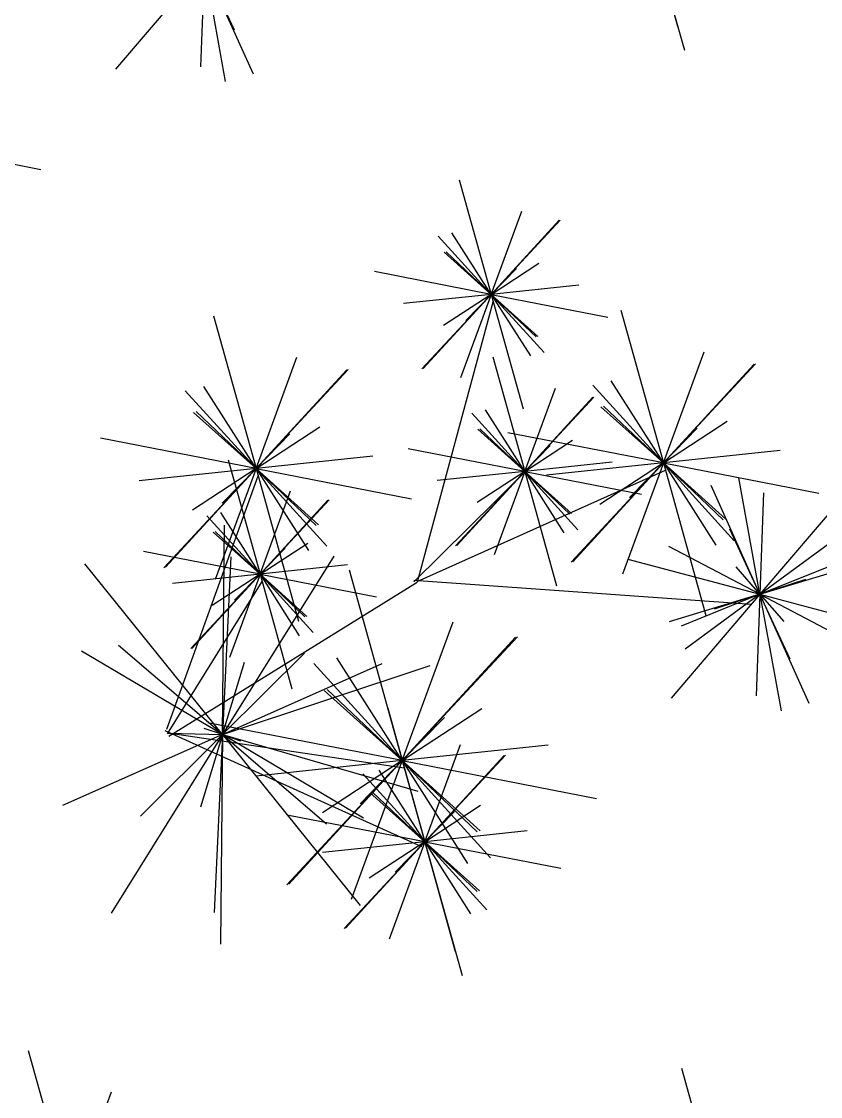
# Model space of a CAD drawing. Extents: x 2634 to 2816, y 1224 to 1357.
# Drawn here: x 2651.316 to 2652.153, y 1303.673 to 1304.8 of the extents above; entities that cross this region are included whole.
import ezdxf

# ---------------------------------------------------------------- set-up
doc = ezdxf.new("R2010")
doc.units = 0
doc.header["$LTSCALE"] = 35
doc.layers.add('FRACA', color=2, linetype='CONTINUOUS')

msp = doc.modelspace()

# ---------------------------------------------------------------- linework, layer by layer
at = {"layer": 'FRACA', "extrusion": (0.784934, 0.218464, -0.579786)}
for p, q in [((2651.9479, 1304.9948, -0.1847), (2652.0035, 1304.7949, -0.1847)), ((2651.9716, 1304.9097, 0.1657), (2652.0106, 1304.7698, 0.1657)), ((2651.1325, 1304.6845, -0.1847), (2651.3362, 1304.6449, -0.1829)), ((2651.7747, 1304.6339, -0.044), (2651.8081, 1304.514, -0.044)), ((2651.8081, 1304.514, -0.044), (2651.8793, 1304.5916, 0.0224)), ((2651.8081, 1304.514, -0.044), (2651.759, 1304.5581, 0.0616)), ((2651.8081, 1304.514, -0.044), (2651.761, 1304.5587, -0.1502)), ((2651.8081, 1304.514, -0.044), (2651.6859, 1304.5378, -0.0451)), ((2651.8081, 1304.514, -0.044), (2651.7368, 1304.4364, -0.1103)), ((2651.8081, 1304.514, -0.044), (2651.8572, 1304.4698, -0.1496)), ((2651.8081, 1304.514, -0.044), (2651.9303, 1304.4902, -0.0429)), ((2651.8081, 1304.514, -0.044), (2651.8552, 1304.4693, 0.0623)), ((2651.8081, 1304.514, -0.044), (2651.8415, 1304.394, -0.044)), ((2651.9441, 1304.4973, -0.196), (2651.9886, 1304.3373, -0.196)), ((2651.5173, 1304.4914, -0.2874), (2651.5618, 1304.3315, -0.2874)), ((2651.8099, 1304.4484, 0.1877), (2651.8433, 1304.3285, 0.1877)), ((2651.9886, 1304.3373, -0.196), (2652.0836, 1304.4408, -0.1076)), ((2651.5618, 1304.3315, -0.2874), (2651.6568, 1304.435, -0.1989)), ((2651.8433, 1304.3285, 0.1877), (2651.9146, 1304.4061, 0.2541)), ((2651.9886, 1304.3373, -0.196), (2651.9232, 1304.3962, -0.0553)), ((2651.9886, 1304.3373, -0.196), (2651.9258, 1304.3969, -0.3377)), ((2651.5618, 1304.3315, -0.2874), (2651.4963, 1304.3903, -0.1466)), ((2651.5618, 1304.3315, -0.2874), (2651.499, 1304.3911, -0.4291)), ((2651.8433, 1304.3285, 0.1877), (2651.7942, 1304.3726, 0.2933)), ((2651.8433, 1304.3285, 0.1877), (2651.7962, 1304.3732, 0.0815)), ((2651.5618, 1304.3315, -0.2874), (2651.3988, 1304.3632, -0.2889)), ((2651.9886, 1304.3373, -0.196), (2651.8257, 1304.369, -0.1975)), ((2651.8433, 1304.3285, 0.1877), (2651.7211, 1304.3522, 0.1866)), ((2651.5325, 1304.3406, -0.03), (2651.5659, 1304.2207, -0.03)), ((2651.9886, 1304.3373, -0.196), (2651.8936, 1304.2338, -0.2845)), ((2651.9886, 1304.3373, -0.196), (2652.0541, 1304.2785, -0.3368)), ((2651.9886, 1304.3373, -0.196), (2652.1516, 1304.3056, -0.1946)), ((2651.9886, 1304.3373, -0.196), (2652.0514, 1304.2777, -0.0544)), ((2651.9886, 1304.3373, -0.196), (2652.0331, 1304.1774, -0.196)), ((2651.5618, 1304.3315, -0.2874), (2651.4668, 1304.228, -0.3759)), ((2651.5618, 1304.3315, -0.2874), (2651.6273, 1304.2726, -0.4282)), ((2651.5618, 1304.3315, -0.2874), (2651.7248, 1304.2998, -0.286)), ((2651.5618, 1304.3315, -0.2874), (2651.6246, 1304.2719, -0.1457)), ((2651.5618, 1304.3315, -0.2874), (2651.6063, 1304.1716, -0.2874)), ((2651.8433, 1304.3285, 0.1877), (2651.7721, 1304.2508, 0.1214)), ((2651.8433, 1304.3285, 0.1877), (2651.8924, 1304.2843, 0.0821)), ((2651.8433, 1304.3285, 0.1877), (2651.9655, 1304.3047, 0.1888)), ((2651.8433, 1304.3285, 0.1877), (2651.8904, 1304.2838, 0.294)), ((2651.8433, 1304.3285, 0.1877), (2651.8767, 1304.2085, 0.1877)), ((2651.5659, 1304.2207, -0.03), (2651.6371, 1304.2983, 0.0363)), ((2651.5659, 1304.2207, -0.03), (2651.5168, 1304.2648, 0.0755)), ((2651.5659, 1304.2207, -0.03), (2651.5188, 1304.2654, -0.1363)), ((2651.5659, 1304.2207, -0.03), (2651.4437, 1304.2445, -0.0311)), ((2651.6593, 1304.2252, -0.1847), (2651.7149, 1304.0253, -0.1847)), ((2651.5659, 1304.2207, -0.03), (2651.4946, 1304.143, -0.0964)), ((2651.5659, 1304.2207, -0.03), (2651.615, 1304.1765, -0.1356)), ((2651.5659, 1304.2207, -0.03), (2651.6881, 1304.1969, -0.029)), ((2651.5659, 1304.2207, -0.03), (2651.613, 1304.176, 0.0762)), ((2651.5659, 1304.2207, -0.03), (2651.5993, 1304.1007, -0.03)), ((2651.7149, 1304.0253, -0.1847), (2651.8337, 1304.1547, -0.0741)), ((2651.7149, 1304.0253, -0.1847), (2651.6364, 1304.0998, -0.3618)), ((2651.7149, 1304.0253, -0.1847), (2651.6331, 1304.0988, -0.0088)), ((2651.6997, 1304.0802, 0.1657), (2651.7386, 1303.9402, 0.1657)), ((2651.7149, 1304.0253, -0.1847), (2651.5112, 1304.0649, -0.1866)), ((2651.7149, 1304.0253, -0.1847), (2651.5962, 1303.8959, -0.2953)), ((2651.7149, 1304.0253, -0.1847), (2651.7967, 1303.9517, -0.3607)), ((2651.7149, 1304.0253, -0.1847), (2651.9186, 1303.9857, -0.1829)), ((2651.7149, 1304.0253, -0.1847), (2651.7934, 1303.9508, -0.0077)), ((2651.7149, 1304.0253, -0.1847), (2651.7705, 1303.8254, -0.1847)), ((2651.7386, 1303.9402, 0.1657), (2651.8218, 1304.0308, 0.2431)), ((2651.7386, 1303.9402, 0.1657), (2651.6814, 1303.9917, 0.2889)), ((2651.7386, 1303.9402, 0.1657), (2651.6837, 1303.9924, 0.0418)), ((2651.7386, 1303.9402, 0.1657), (2651.5961, 1303.968, 0.1644)), ((2651.7386, 1303.9402, 0.1657), (2651.6555, 1303.8497, 0.0883)), ((2651.7386, 1303.9402, 0.1657), (2651.7959, 1303.8888, 0.0425)), ((2651.7386, 1303.9402, 0.1657), (2651.8812, 1303.9125, 0.167)), ((2651.7386, 1303.9402, 0.1657), (2651.7936, 1303.8881, 0.2897)), ((2651.7386, 1303.9402, 0.1657), (2651.7776, 1303.8003, 0.1657)), ((2651.3229, 1303.7217, -0.196), (2651.3674, 1303.5618, -0.196)), ((2652.0077, 1303.7032, -0.044), (2652.0411, 1303.5833, -0.044))]:
    msp.add_line(p, q, dxfattribs=at)
at = {"layer": 'FRACA', "extrusion": (0.744227, -0.659012, 0.108762)}
for p, q in [((2651.5074, 1304.8589, 0.0499), (2651.4144, 1304.75, 0.0259)), ((2651.5074, 1304.8589, 0.0499), (2651.5586, 1304.745, -0.0243)), ((2651.5074, 1304.8589, 0.0499), (2651.5295, 1304.7369, 0.1255)), ((2652.0898, 1304.1997, 0.0499), (2652.0386, 1304.3137, 0.124)), ((2652.0898, 1304.1997, 0.0499), (2652.0677, 1304.3218, -0.0258)), ((2652.1828, 1304.3087, 0.0738), (2652.0898, 1304.1997, 0.0499)), ((2652.0898, 1304.1997, 0.0499), (2652.1848, 1304.2285, -0.0562)), ((2652.0898, 1304.1997, 0.0499), (2652.1378, 1304.2154, 0.1861)), ((2652.0898, 1304.1997, 0.0499), (2651.9948, 1304.1709, 0.1559)), ((2652.0898, 1304.1997, 0.0499), (2651.9968, 1304.0907, 0.0259)), ((2652.0898, 1304.1997, 0.0499), (2652.0418, 1304.184, -0.0864)), ((2652.0898, 1304.1997, 0.0499), (2652.141, 1304.0857, -0.0243)), ((2652.0898, 1304.1997, 0.0499), (2652.1119, 1304.0776, 0.1255))]:
    msp.add_line(p, q, dxfattribs=at)
at = {"layer": 'FRACA', "extrusion": (-0.342493, 0.21032, -0.915677)}
for p, q in [((2651.5074, 1304.8589, 0.0499), (2651.5035, 1304.7525, 0.0268)), ((2652.0936, 1304.3061, 0.0729), (2652.0898, 1304.1997, 0.0499)), ((2652.0898, 1304.1997, 0.0499), (2652.1682, 1304.2573, 0.0009)), ((2652.0898, 1304.1997, 0.0499), (2651.9942, 1304.2499, 0.0643)), ((2652.0898, 1304.1997, 0.0499), (2652.0647, 1304.2284, 0.1519)), ((2652.0898, 1304.1997, 0.0499), (2652.1723, 1304.233, 0.1127)), ((2652.0898, 1304.1997, 0.0499), (2652.0073, 1304.1664, -0.013)), ((2652.0898, 1304.1997, 0.0499), (2652.0114, 1304.1421, 0.0988)), ((2652.0898, 1304.1997, 0.0499), (2652.086, 1304.0933, 0.0268)), ((2652.0898, 1304.1997, 0.0499), (2652.1149, 1304.171, -0.0522)), ((2652.0898, 1304.1997, 0.0499), (2652.1854, 1304.1495, 0.0354))]:
    msp.add_line(p, q, dxfattribs=at)
at = {"layer": 'FRACA', "extrusion": (0.995512, -0.015754, -0.093319)}
for p, q in [((2651.539, 1304.7909, 0.1288), (2651.5074, 1304.8589, 0.0499)), ((2652.0898, 1304.1997, 0.0499), (2652.0581, 1304.2678, -0.0291)), ((2652.1215, 1304.1316, 0.1288), (2652.0898, 1304.1997, 0.0499))]:
    msp.add_line(p, q, dxfattribs=at)
at = {"layer": 'FRACA', "extrusion": (-0.801363, -0.443394, -0.401521)}
for p, q in [((2651.8081, 1304.514, -0.044), (2651.8401, 1304.6013, -0.0361)), ((2651.7525, 1304.5751, -0.0005), (2651.8081, 1304.514, -0.044)), ((2651.8081, 1304.514, -0.044), (2651.767, 1304.5785, -0.0975)), ((2651.8081, 1304.514, -0.044), (2651.8581, 1304.5467, -0.1157)), ((2651.8081, 1304.514, -0.044), (2651.8346, 1304.5412, 0.0413)), ((2651.8081, 1304.514, -0.044), (2651.7581, 1304.4812, 0.0278)), ((2651.8081, 1304.514, -0.044), (2651.776, 1304.4266, -0.0518)), ((2651.8081, 1304.514, -0.044), (2651.7816, 1304.4867, -0.1293)), ((2651.8081, 1304.514, -0.044), (2651.8492, 1304.4494, 0.0096)), ((2651.8081, 1304.514, -0.044), (2651.8637, 1304.4529, -0.0875)), ((2651.9886, 1304.3373, -0.196), (2652.0314, 1304.4538, -0.1856)), ((2651.5618, 1304.3315, -0.2874), (2651.6045, 1304.448, -0.2769)), ((2651.5618, 1304.3315, -0.2874), (2651.507, 1304.4175, -0.3588)), ((2651.8433, 1304.3285, 0.1877), (2651.8754, 1304.4158, 0.1956)), ((2651.9145, 1304.4188, -0.1381), (2651.9886, 1304.3373, -0.196)), ((2651.9886, 1304.3373, -0.196), (2651.9338, 1304.4234, -0.2675)), ((2651.4876, 1304.413, -0.2294), (2651.5618, 1304.3315, -0.2874)), ((2651.8433, 1304.3285, 0.1877), (2651.8022, 1304.393, 0.1342)), ((2651.7877, 1304.3896, 0.2312), (2651.8433, 1304.3285, 0.1877)), ((2651.9886, 1304.3373, -0.196), (2652.0553, 1304.381, -0.2917)), ((2651.5618, 1304.3315, -0.2874), (2651.6285, 1304.3752, -0.383)), ((2651.9886, 1304.3373, -0.196), (2652.024, 1304.3736, -0.0823)), ((2651.5618, 1304.3315, -0.2874), (2651.5972, 1304.3678, -0.1737)), ((2651.8433, 1304.3285, 0.1877), (2651.8933, 1304.3612, 0.116)), ((2651.8433, 1304.3285, 0.1877), (2651.8698, 1304.3557, 0.273)), ((2651.9886, 1304.3373, -0.196), (2651.9219, 1304.2936, -0.1004)), ((2651.9886, 1304.3373, -0.196), (2651.9459, 1304.2208, -0.2065)), ((2651.9886, 1304.3373, -0.196), (2651.9532, 1304.301, -0.3098)), ((2651.9886, 1304.3373, -0.196), (2652.0434, 1304.2513, -0.1246)), ((2651.9886, 1304.3373, -0.196), (2652.0628, 1304.2558, -0.254)), ((2651.5618, 1304.3315, -0.2874), (2651.4951, 1304.2878, -0.1918)), ((2651.5618, 1304.3315, -0.2874), (2651.519, 1304.215, -0.2979)), ((2651.5618, 1304.3315, -0.2874), (2651.5264, 1304.2952, -0.4011)), ((2651.5618, 1304.3315, -0.2874), (2651.6166, 1304.2454, -0.216)), ((2651.5618, 1304.3315, -0.2874), (2651.6359, 1304.25, -0.3454)), ((2651.8433, 1304.3285, 0.1877), (2651.7933, 1304.2957, 0.2595)), ((2651.8433, 1304.3285, 0.1877), (2651.8113, 1304.2411, 0.1799)), ((2651.8433, 1304.3285, 0.1877), (2651.8168, 1304.3012, 0.1024)), ((2651.8433, 1304.3285, 0.1877), (2651.8844, 1304.2639, 0.2413)), ((2651.8433, 1304.3285, 0.1877), (2651.8989, 1304.2673, 0.1442)), ((2651.5659, 1304.2207, -0.03), (2651.5979, 1304.308, -0.0222)), ((2651.5103, 1304.2818, 0.0135), (2651.5659, 1304.2207, -0.03)), ((2651.5659, 1304.2207, -0.03), (2651.5248, 1304.2852, -0.0836)), ((2651.5659, 1304.2207, -0.03), (2651.6159, 1304.2534, -0.1018)), ((2651.5659, 1304.2207, -0.03), (2651.5924, 1304.2479, 0.0553)), ((2651.5659, 1304.2207, -0.03), (2651.5159, 1304.1879, 0.0417)), ((2651.5659, 1304.2207, -0.03), (2651.5338, 1304.1333, -0.0379)), ((2651.5659, 1304.2207, -0.03), (2651.5393, 1304.1934, -0.1153)), ((2651.5659, 1304.2207, -0.03), (2651.607, 1304.1561, 0.0235)), ((2651.5659, 1304.2207, -0.03), (2651.6215, 1304.1596, -0.0735)), ((2651.7149, 1304.0253, -0.1847), (2651.7683, 1304.1709, -0.1716)), ((2651.6222, 1304.1272, -0.1122), (2651.7149, 1304.0253, -0.1847)), ((2651.7149, 1304.0253, -0.1847), (2651.6464, 1304.1329, -0.274)), ((2651.7149, 1304.0253, -0.1847), (2651.7983, 1304.0799, -0.3043)), ((2651.7149, 1304.0253, -0.1847), (2651.7591, 1304.0707, -0.0426)), ((2651.7386, 1303.9402, 0.1657), (2651.776, 1304.0422, 0.1749)), ((2651.7149, 1304.0253, -0.1847), (2651.6315, 1303.9707, -0.0652)), ((2651.7149, 1304.0253, -0.1847), (2651.6615, 1303.8797, -0.1978)), ((2651.7149, 1304.0253, -0.1847), (2651.6707, 1303.9799, -0.3269)), ((2651.7149, 1304.0253, -0.1847), (2651.7834, 1303.9177, -0.0955)), ((2651.7149, 1304.0253, -0.1847), (2651.8076, 1303.9234, -0.2572)), ((2651.6738, 1304.0115, 0.2165), (2651.7386, 1303.9402, 0.1657)), ((2651.7386, 1303.9402, 0.1657), (2651.6907, 1304.0155, 0.1032)), ((2651.7386, 1303.9402, 0.1657), (2651.797, 1303.9785, 0.082)), ((2651.7386, 1303.9402, 0.1657), (2651.7696, 1303.972, 0.2652)), ((2651.7386, 1303.9402, 0.1657), (2651.6803, 1303.902, 0.2494)), ((2651.7386, 1303.9402, 0.1657), (2651.7012, 1303.8383, 0.1565)), ((2651.7386, 1303.9402, 0.1657), (2651.7077, 1303.9085, 0.0662)), ((2651.7386, 1303.9402, 0.1657), (2651.7866, 1303.8649, 0.2282)), ((2651.7386, 1303.9402, 0.1657), (2651.8035, 1303.8689, 0.115)), ((2651.3674, 1303.5618, -0.196), (2651.4101, 1303.6782, -0.1856))]:
    msp.add_line(p, q, dxfattribs=at)
at = {"layer": 'FRACA', "extrusion": (0.336367, 0.093618, 0.937066)}
for p, q in [((2651.8081, 1304.514, -0.044), (2651.8806, 1304.5919, -0.1085)), ((2651.7356, 1304.436, 0.0206), (2651.8081, 1304.514, -0.044)), ((2651.9886, 1304.3373, -0.196), (2652.0853, 1304.4413, -0.2821)), ((2651.5618, 1304.3315, -0.2874), (2651.6584, 1304.4354, -0.3735)), ((2651.8433, 1304.3285, 0.1877), (2651.9158, 1304.4064, 0.1232)), ((2651.892, 1304.2334, -0.11), (2651.9886, 1304.3373, -0.196)), ((2651.4651, 1304.2275, -0.2013), (2651.5618, 1304.3315, -0.2874)), ((2651.7708, 1304.2505, 0.2523), (2651.8433, 1304.3285, 0.1877)), ((2651.5659, 1304.2207, -0.03), (2651.6384, 1304.2986, -0.0946)), ((2651.4934, 1304.1427, 0.0345), (2651.5659, 1304.2207, -0.03)), ((2651.7149, 1304.0253, -0.1847), (2651.8357, 1304.1552, -0.2924)), ((2651.5941, 1303.8953, -0.0771), (2651.7149, 1304.0253, -0.1847)), ((2651.7386, 1303.9402, 0.1657), (2651.8232, 1304.0312, 0.0904)), ((2651.6541, 1303.8493, 0.241), (2651.7386, 1303.9402, 0.1657))]:
    msp.add_line(p, q, dxfattribs=at)
at = {"layer": 'FRACA', "extrusion": (0.261757, 0.706282, -0.657761)}
for p, q in [((2651.8999, 1304.5237, -0.0299), (2651.8081, 1304.514, -0.044)), ((2651.8081, 1304.514, -0.044), (2651.7163, 1304.5043, -0.0581)), ((2652.111, 1304.3503, -0.1773), (2651.9886, 1304.3373, -0.196)), ((2651.6842, 1304.3444, -0.2686), (2651.5618, 1304.3315, -0.2874)), ((2651.9351, 1304.3382, 0.2018), (2651.8433, 1304.3285, 0.1877)), ((2651.9886, 1304.3373, -0.196), (2651.8662, 1304.3244, -0.2148)), ((2651.5618, 1304.3315, -0.2874), (2651.4394, 1304.3185, -0.3062)), ((2651.8433, 1304.3285, 0.1877), (2651.7515, 1304.3188, 0.1736)), ((2651.6577, 1304.2304, -0.0159), (2651.5659, 1304.2207, -0.03)), ((2651.5659, 1304.2207, -0.03), (2651.4741, 1304.211, -0.0441)), ((2651.8679, 1304.0415, -0.1612), (2651.7149, 1304.0253, -0.1847)), ((2651.7149, 1304.0253, -0.1847), (2651.5619, 1304.0091, -0.2082)), ((2651.8457, 1303.9516, 0.1822), (2651.7386, 1303.9402, 0.1657)), ((2651.7386, 1303.9402, 0.1657), (2651.6315, 1303.9289, 0.1493))]:
    msp.add_line(p, q, dxfattribs=at)
at = {"layer": 'FRACA', "extrusion": (-0.26813, 0.963383, -1.83772e-16)}
for p, q in [((2651.7309, 1304.2127, 0.0007), (2651.8102, 1304.5063, -0.044)), ((2651.7306, 1304.2129), (2651.9907, 1304.3297, -0.196)), ((2651.4682, 1304.0584, 0.0036), (2651.5639, 1304.3238, -0.2874)), ((2651.469, 1304.0535, 0.0043), (2651.568, 1304.213, -0.03)), ((2651.4703, 1304.0508, 0.0036), (2651.7306, 1304.2125, 0.0007)), ((2651.4694, 1304.0545, 0.0029), (2651.717, 1304.0177, -0.1847))]:
    msp.add_line(p, q, dxfattribs=at)
at = {"layer": 'FRACA', "extrusion": (0.509604, 0.710718, -0.484958)}
for p, q in [((2651.7272, 1304.2128, 0.0052), (2651.8413, 1304.3256, 0.1897)), ((2651.4663, 1304.057, 0.0081), (2651.7351, 1303.9353, 0.1691))]:
    msp.add_line(p, q, dxfattribs=at)
at = {"layer": 'FRACA', "extrusion": (0.684301, -0.641498, -0.346717)}
for p, q in [((2651.5266, 1304.0526, 0.2732), (2651.5286, 1304.2722, 0.3906)), ((2651.6433, 1304.2396, 0.1575), (2651.5266, 1304.0526, 0.2732)), ((2651.5266, 1304.0526, 0.2732), (2651.3823, 1304.2315, 0.1772)), ((2651.5266, 1304.0526, 0.2732), (2651.7442, 1304.125, 0.3702)), ((2651.5266, 1304.0526, 0.2732), (2651.5075, 1304.0591, 0.025)), ((2651.5266, 1304.0526, 0.2732), (2651.4098, 1303.8655, 0.3889)), ((2651.5266, 1304.0526, 0.2732), (2651.5246, 1303.8329, 0.1558)), ((2651.5266, 1304.0526, 0.2732), (2651.6708, 1303.8736, 0.3691)), ((2651.5266, 1304.0526, 0.2732), (2651.5456, 1304.046, 0.5214))]:
    msp.add_line(p, q, dxfattribs=at)
at = {"layer": 'FRACA', "extrusion": (-0.908178, 0.025684, -0.417795)}
for p, q in [((2651.5353, 1304.239, 0.2657), (2651.5266, 1304.0526, 0.2732)), ((2651.5266, 1304.0526, 0.2732), (2651.4175, 1304.1461, 0.3925)), ((2651.5266, 1304.0526, 0.2732), (2651.6124, 1304.1379, 0.4155)), ((2651.5266, 1304.0526, 0.2732), (2651.5497, 1304.1284, 0.1041)), ((2651.5266, 1304.0526, 0.2732), (2651.694, 1304.127, 0.2372)), ((2651.5266, 1304.0526, 0.2732), (2651.359, 1303.9782, 0.3092)), ((2651.5266, 1304.0526, 0.2732), (2651.4407, 1303.9672, 0.1309)), ((2651.5266, 1304.0526, 0.2732), (2651.5034, 1303.9767, 0.4423)), ((2651.5266, 1304.0526, 0.2732), (2651.5179, 1303.8662, 0.2807)), ((2651.5266, 1304.0526, 0.2732), (2651.6356, 1303.959, 0.1539))]:
    msp.add_line(p, q, dxfattribs=at)
at = {"layer": 'FRACA', "extrusion": (-0.376266, 0.119452, 0.918779)}
for p, q in [((2651.9515, 1304.2366, 0.025), (2652.0898, 1304.1997, 0.0499)), ((2652.0898, 1304.1997, 0.0499), (2652.2281, 1304.1628, 0.0747))]:
    msp.add_line(p, q, dxfattribs=at)
at = {"layer": 'FRACA', "extrusion": (0.640296, 0.750269, 0.164675)}
msp.add_line((2651.7271, 1304.2144), (2652.0809, 1304.1893, 0.0476), dxfattribs=at)
at = {"layer": 'FRACA', "extrusion": (0.636859, -0.060529, -0.7686)}
for p, q in [((2651.5266, 1304.0526, 0.2732), (2651.3787, 1304.1402, 0.2001)), ((2651.6744, 1303.9649, 0.3463), (2651.5266, 1304.0526, 0.2732))]:
    msp.add_line(p, q, dxfattribs=at)
at = {"layer": 'FRACA', "extrusion": (0.468773, 0.751208, -0.464692)}
msp.add_line((2651.4694, 1304.0542, 0.0073), (2651.5266, 1304.0526, 0.2732), dxfattribs=at)
at = {"layer": 'FRACA', "extrusion": (0.362413, 0.316193, 0.876743)}
msp.add_line((2651.5266, 1304.0526, 0.2732), (2651.7312, 1303.9933, 0.1442), dxfattribs=at)

doc.saveas('drawing.dxf')
